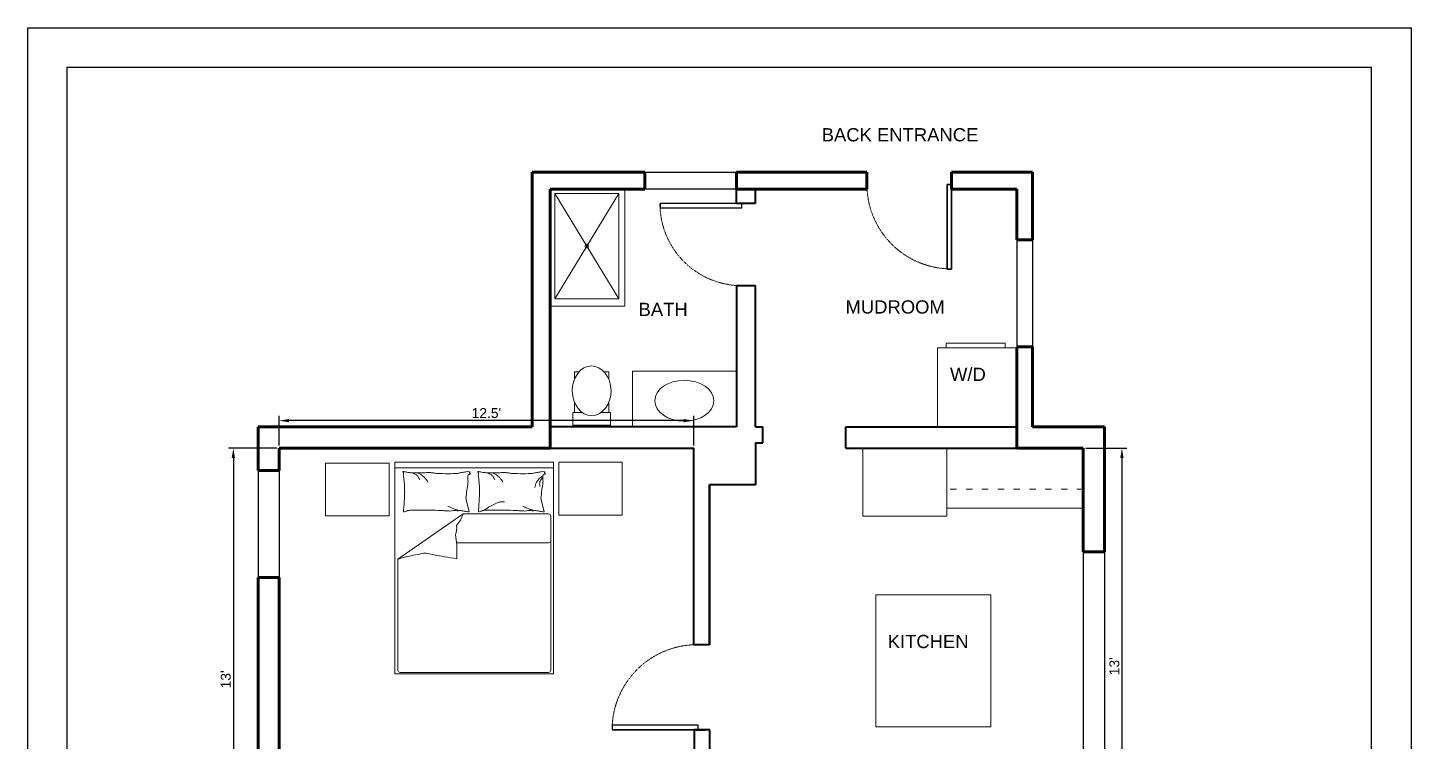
# Model space of a CAD drawing. Header units: millimetres. Extents: x 148 to 2418, y -847 to 707.
# Drawn here: x 148 to 672, y 437 to 707 of the extents above; entities that cross this region are included whole.
import ezdxf

# ---------------------------------------------------------------- set-up
doc = ezdxf.new("R2010")
doc.units = ezdxf.units.MM
doc.linetypes.add('ACAD_ISO03W100', pattern=[30, 12, -18])
for name, color, linetype in [('A-DECK-LITE', 250, 'Continuous'), ('A-DETL-FINE', 250, 'Continuous'), ('A-DETL-LITE', 250, 'Continuous'), ('A-DIMS-CRIT', 250, 'Continuous'), ('A-ROOM-NAME', 250, 'Continuous'), ('A-WALL-EXTR-HEVY', 250, 'Continuous'), ('A-WALL-INTR-MEDM', 250, 'Continuous'), ('Title Blocks', 250, 'Continuous')]:
    doc.layers.add(name, color=color, linetype=linetype)
doc.styles.get("Standard").update_dxf_attribs({"font": 'Arial.ttf'})
doc.dimstyles.new('ISO-25', dxfattribs={"dimtxt": 2.5, "dimasz": 2.5, "dimexe": 1.25, "dimexo": 0.625, "dimtad": 1, "dimtxsty": 'Standard', "dimcen": 2.5, "dimadec": 0, "dimazin": 0, "dimtfac": 1, "dimtmove": 0, "dimatfit": 3, "dimfxl": 1, "dimarcsym": 0})

# ---------------------------------------------------------------- blocks, each defined once
blk = doc.blocks.new('*D8')
at = {"layer": 'A-DIMS-CRIT', "color": 0, "lineweight": -2, "transparency": 16777216}
for p, q in [((242.31, 547.86), (224.01, 547.86)), ((225.89, 544.11), (225.88, 376.38)), ((242.3, 372.62), (224.01, 372.63))]:
    blk.add_line(p, q, dxfattribs=at)
at = {"layer": 'A-DIMS-CRIT', "color": 0, "transparency": 16777216}
for points in [[(225.26, 544.11), (226.51, 544.11), (225.89, 547.86)], [(225.26, 376.38), (226.51, 376.38), (225.88, 372.63)]]:
    blk.add_solid(points, dxfattribs=at)
at = {"layer": 'Defpoints', "color": 0, "transparency": 16777216}
for p in [(243.24, 547.86), (225.88, 372.63), (243.24, 372.62)]:
    blk.add_point(p, dxfattribs=at)
at = {"layer": 'A-DIMS-CRIT', "color": 0, "transparency": 16777216, "insert": (223.03, 460.24), "char_height": 3.75, "attachment_point": 5, "rotation": 89.9979}
blk.add_mtext("13'", dxfattribs=at)
blk = doc.blocks.new('*D9')
at = {"layer": 'A-DIMS-CRIT', "color": 0, "lineweight": -2, "transparency": 16777216}
for p, q in [((243.24, 548.8), (243.24, 560.12)), ((396.58, 558.25), (246.99, 558.25)), ((400.33, 548.8), (400.33, 560.12))]:
    blk.add_line(p, q, dxfattribs=at)
at = {"layer": 'A-DIMS-CRIT', "color": 0, "transparency": 16777216}
for points in [[(246.99, 558.87), (246.99, 557.62), (243.24, 558.25)], [(396.58, 558.87), (396.58, 557.62), (400.33, 558.25)]]:
    blk.add_solid(points, dxfattribs=at)
at = {"layer": 'Defpoints', "color": 0, "transparency": 16777216}
for p in [(243.24, 558.25), (243.24, 547.86), (400.33, 547.86)]:
    blk.add_point(p, dxfattribs=at)
at = {"layer": 'A-DIMS-CRIT', "color": 0, "transparency": 16777216, "insert": (321.79, 561.1), "char_height": 3.75, "attachment_point": 5}
blk.add_mtext("12.5'", dxfattribs=at)
blk = doc.blocks.new('*D18')
at = {"layer": 'A-DIMS-CRIT', "color": 0, "lineweight": -2, "transparency": 16777216}
for p, q in [((548.91, 547.86), (564.47, 547.86)), ((562.6, 544.11), (562.6, 386.29)), ((548.91, 382.54), (564.47, 382.54))]:
    blk.add_line(p, q, dxfattribs=at)
at = {"layer": 'A-DIMS-CRIT', "color": 0, "transparency": 16777216}
for points in [[(561.97, 544.11), (563.22, 544.11), (562.6, 547.86)], [(561.97, 386.29), (563.22, 386.29), (562.6, 382.54)]]:
    blk.add_solid(points, dxfattribs=at)
at = {"layer": 'Defpoints', "color": 0, "transparency": 16777216}
for p in [(547.97, 547.86), (547.97, 382.54), (562.6, 382.54)]:
    blk.add_point(p, dxfattribs=at)
at = {"layer": 'A-DIMS-CRIT', "color": 0, "transparency": 16777216, "insert": (559.74, 465.2), "char_height": 3.75, "attachment_point": 5, "rotation": 90}
blk.add_mtext("13'", dxfattribs=at)

msp = doc.modelspace()

# ---------------------------------------------------------------- linework, layer by layer
at = {"layer": 'A-DECK-LITE', "lineweight": 5}
for p, q in [((465.97, 652.347), (458.74, 652.347)), ((497.97, 652.347), (504.241, 652.347))]:
    msp.add_line(p, q, dxfattribs=at)
at = {"layer": 'A-DETL-FINE', "lineweight": 9}
for p, q in [((374.273, 645.965), (345.89, 645.965)), ((345.89, 645.965), (345.89, 601.646)), ((374.273, 601.646), (374.273, 645.965)), ((347.683, 604.423), (347.683, 644.336)), ((347.683, 644.336), (371.996, 644.336)), ((347.683, 644.336), (371.996, 604.423)), ((371.996, 644.336), (347.683, 604.423)), ((371.996, 644.336), (371.996, 604.423)), ((371.996, 604.423), (347.683, 604.423)), ((345.89, 601.646), (374.273, 601.646)), ((495.998, 585.86), (495.998, 587.557)), ((495.998, 587.557), (518.342, 587.557)), ((518.342, 587.557), (518.342, 585.86)), ((522.72, 585.86), (492.72, 585.86)), ((492.72, 585.86), (492.72, 555.86)), ((518.342, 585.86), (495.998, 585.86)), ((522.72, 555.86), (522.72, 586.2)), ((377.174, 555.86), (377.174, 576.973)), ((377.174, 576.973), (416.523, 576.973)), ((416.523, 576.973), (416.523, 555.86)), ((355.194, 561.342), (358.101, 561.342)), ((365.262, 561.342), (368.109, 561.342)), ((416.523, 555.86), (377.174, 555.86)), ((464.47, 547.86), (464.47, 522.053)), ((496.223, 522.053), (496.223, 547.86)), ((347.174, 542.456), (287.097, 542.456)), ((287.097, 542.456), (287.097, 462.352)), ((347.174, 540.358), (287.097, 540.358)), ((347.174, 462.352), (347.174, 542.456)), ((314.949, 524.901), (314.122, 528.208)), ((315.25, 523.698), (314.949, 524.901)), ((343.356, 524.901), (342.528, 528.208)), ((343.656, 523.698), (343.356, 524.901)), ((496.223, 525.087), (547.97, 525.087)), ((312.991, 522.889), (288.235, 505.771)), ((312.991, 522.889), (345.339, 522.889)), ((346.14, 522.088), (346.14, 463.641)), ((464.47, 522.053), (496.223, 522.053)), ((310.086, 514.974), (310.633, 511.152)), ((345.339, 511.971), (310.515, 511.971)), ((310.633, 511.152), (310.563, 505.94)), ((288.235, 463.641), (288.235, 505.771)), ((469.345, 442.293), (469.345, 492.293)), ((469.345, 492.293), (512.97, 492.293)), ((512.97, 492.293), (469.345, 492.293)), ((469.345, 492.293), (469.345, 442.293)), ((512.97, 442.293), (512.97, 492.293)), ((287.097, 462.352), (347.174, 462.352)), ((345.339, 462.84), (289.036, 462.84)), ((469.345, 442.293), (512.97, 442.293))]:
    msp.add_line(p, q, dxfattribs=at)
at = {"layer": 'A-DETL-FINE', "linetype": 'ACAD_ISO03W100', "lineweight": 9, "ltscale": 0.002}
for q in [(482.797, 547.86), (547.97, 547.86)]:
    msp.add_line((482.797, 547.86), q, dxfattribs=at)
at = {"layer": 'A-DETL-FINE', "linetype": 'ACAD_ISO03W100', "lineweight": 9, "ltscale": 0.2}
msp.add_line((547.97, 532.324), (496.223, 532.324), dxfattribs=at)
at = {"layer": 'A-DETL-FINE', "lineweight": 9}
for points in [[(355.194, 574.089), (355.194, 576.7), (356.84, 576.7)], [(366.411, 576.7), (368.109, 576.7), (368.109, 574.011)], [(368.109, 561.342), (368.819, 561.342), (368.819, 556.524), (354.484, 556.524), (354.484, 561.342), (355.194, 561.342)], [(355.194, 561.342), (355.194, 565.107)], [(368.109, 565.029), (368.109, 561.342)]]:
    msp.add_lwpolyline(points, dxfattribs=at)
for points in [[(260.844, 542.164), (260.844, 522.138), (284.875, 522.138), (284.875, 542.164)], [(349.177, 542.456), (349.177, 522.43), (373.208, 522.43), (373.208, 542.456)]]:
    msp.add_lwpolyline(points, close=True, dxfattribs=at)
msp.add_circle((359.84, 624.379), 0.721, dxfattribs=at)
at = {"layer": 'A-DETL-FINE', "linetype": 'ACAD_ISO03W100', "lineweight": 9, "ltscale": 0.002}
for centre, radius, start, end in [((497.97, 647.727), 32, 179.99579, 270), ((418.629, 640.46), 31.1, 179.83154, 270.00515), ((401.613, 441.167), 32.199, 90, 180)]:
    msp.add_arc(centre, radius, start, end, dxfattribs=at)
at = {"layer": 'A-DETL-FINE', "lineweight": 9}
for centre, radius, start, end in [((290.003, 539.008), 0.137, 291.7883, 340.43603), ((290.073, 538.79), 0.0929, 340.43603, 101.89306), ((290.057, 539.965), 1.006, 274.30254, 291.7883), ((290.32, 538.823), 0.171, 201.9904, 281.89306), ((289.057, 538.008), 1.313, 338.57902, 8.13348), ((280.645, 535.461), 9.854, 8.13348, 12.10946), ((290.936, 538.427), 0.625, 158.57902, 201.9904), ((298.272, 537.917), 7.944, 187.6809, 192.10946), ((291.02, 540.026), 1.157, 239.34875, 274.30254), ((327.012, 538.399), 36.57, 183.36875, 187.6809), ((290.909, 536.722), 2.16, 59.34875, 84.74081), ((290.915, 505.724), 32.874, 84.74081, 88.09211), ((293.552, 542.476), 3.973, 254.06476, 274.21588), ((296.184, 541.724), 3.973, 233.91364, 254.06476), ((294.53, 478.615), 59.848, 88.09211, 90.57574), ((298.301, 540.249), 3.973, 216.17665, 233.91364), ((300.035, 546.761), 9.373, 242.76041, 249.13972), ((299.73, 538.295), 3.973, 198.43965, 216.17665), ((299.45, 503.579), 34.974, 90.57574, 94.80185), ((298.607, 540.413), 3.075, 231.61143, 242.76041), ((308.059, 548.998), 15.686, 226.18849, 231.61143), ((305.324, 542.383), 9.02, 219.03494, 226.18849), ((300.818, 536.811), 1.975, 208.31676, 219.03494), ((299.613, 550.143), 11.603, 267.46141, 274.80185), ((306.664, 538.701), 8.018, 203.00277, 208.31676), ((301.663, 544.587), 6.103, 259.81012, 267.46141), ((299.145, 517.411), 21.199, 79.81012, 83.9133), ((302.896, 496.261), 42.014, 83.9133, 90), ((310.942, 510.932), 27.343, 90, 97.54685), ((313.574, 528.937), 9.702, 97.54685, 105.74398), ((310.509, 550.629), 12.206, 278.43719, 285.74398), ((313.821, 545.335), 6.454, 270, 278.43719), ((315.948, 536.765), 1.369, 94.40021, 153.41948), ((334.428, 537.39), 19.699, 180, 186.23236), ((322.899, 533.877), 8.17, 170.31563, 180), ((315.476, 542.502), 3.621, 258.72762, 270), ((315.946, 538.646), 0.526, 153.41948, 258.72762), ((318.41, 539.008), 0.137, 291.7883, 340.43603), ((318.48, 538.79), 0.0929, 340.43603, 101.89306), ((318.463, 539.965), 1.006, 274.30254, 291.7883), ((318.726, 538.823), 0.171, 201.9904, 281.89306), ((317.464, 538.008), 1.313, 338.57902, 8.13348), ((309.051, 535.461), 9.854, 8.13348, 12.10946), ((319.343, 538.427), 0.625, 158.57902, 201.9904), ((326.679, 537.917), 7.944, 187.6809, 192.10946), ((319.426, 540.026), 1.157, 239.34875, 274.30254), ((355.418, 538.399), 36.57, 183.36875, 187.6809), ((319.315, 536.722), 2.16, 59.34875, 84.74081), ((319.322, 505.724), 32.874, 84.74081, 88.09211), ((321.958, 542.476), 3.973, 254.06476, 274.21588), ((324.591, 541.724), 3.973, 233.91364, 254.06476), ((322.936, 478.615), 59.848, 88.09211, 90.57574), ((326.707, 540.249), 3.973, 216.17665, 233.91364), ((328.441, 546.761), 9.373, 242.76041, 249.13972), ((328.136, 538.295), 3.973, 198.43965, 216.17665), ((327.856, 503.579), 34.974, 90.57574, 94.80185), ((327.013, 540.413), 3.075, 231.61143, 242.76041), ((336.465, 548.998), 15.686, 226.18849, 231.61143), ((333.73, 542.383), 9.02, 219.03494, 226.18849), ((329.225, 536.811), 1.975, 208.31676, 219.03494), ((328.019, 550.143), 11.603, 267.46141, 274.80185), ((335.071, 538.701), 8.018, 203.00277, 208.31676), ((330.07, 544.587), 6.103, 259.81012, 267.46141), ((327.552, 517.411), 21.199, 79.81012, 83.9133), ((331.302, 496.261), 42.014, 83.9133, 90), ((339.348, 510.932), 27.343, 90, 97.54685), ((341.981, 528.937), 9.702, 97.54685, 105.74398), ((335.349, 536.566), 5.605, 332.60117, 343.48502), ((338.915, 550.629), 12.206, 278.43719, 285.74398), ((336.767, 538.943), 5.605, 314.90238, 332.60117), ((339.181, 541.348), 5.605, 297.20359, 314.90238), ((339.752, 534.973), 2.249, 341.2201, 0), ((334.358, 538.032), 8.233, 338.18508, 341.2201), ((336.684, 537.973), 6.052, 334.64488, 338.18508), ((342.227, 545.335), 6.454, 270, 278.43719), ((340.723, 537.119), 2.107, 318.55709, 334.64488), ((340.499, 539.118), 3.599, 306.26407, 318.55709), ((344.354, 536.765), 1.369, 94.40021, 153.41948), ((362.835, 537.39), 19.699, 180, 186.23236), ((351.306, 533.877), 8.17, 170.31563, 180), ((343.882, 542.502), 3.621, 258.72762, 270), ((344.352, 538.646), 0.526, 153.41948, 258.72762), ((835.859, 496.397), 546.13, 176.49514, 176.94504), ((345.409, 528.225), 54.68, 176.94504, 178.36691), ((317.944, 532.737), 27.184, 178.36691, 183.36875), ((287.915, 532.667), 26.385, 351.99495, 357.33512), ((301.858, 534.124), 12.701, 347.80162, 351.99495), ((349.259, 526.412), 35.327, 167.80162, 170.31563), ((864.266, 496.397), 546.13, 176.49514, 176.94504), ((373.815, 528.225), 54.68, 176.94504, 178.36691), ((346.35, 532.737), 27.184, 178.36691, 183.36875), ((334.748, 534.537), 5.605, 343.48502, 354.36887), ((338.336, 533.319), 3.666, 0, 14.68511), ((316.322, 532.667), 26.385, 351.99495, 357.33512), ((330.264, 534.124), 12.701, 347.80162, 351.99495), ((377.665, 526.412), 35.327, 167.80162, 170.31563), ((303.174, 523.269), 12.864, 170.00164, 176.49514), ((292.638, 570.905), 46.621, 270.28654, 273.57397), ((299.423, 753.379), 229.037, 269.02962, 270.28654), ((306.7, 658.867), 134.662, 267.39037, 269.02962), ((295.413, 498.668), 29.585, 64.68893, 66.51559), ((297.143, 497.917), 29.585, 66.51559, 68.34226), ((299.092, 497.151), 29.585, 68.34226, 70.57202), ((301.263, 496.385), 29.585, 70.57202, 72.80178), ((311.413, 528.334), 2.712, 357.33512, 14.04519), ((331.58, 523.269), 12.864, 170.00164, 176.49514), ((305.194, 548.936), 29.183, 302.13498, 305.82629), ((321.045, 570.905), 46.621, 270.28654, 273.57397), ((316.689, 536.481), 12.522, 296.49848, 302.13498), ((299.718, 578.15), 57.366, 294.32653, 296.49848), ((327.83, 753.379), 229.037, 269.02962, 270.28654), ((318.149, 545.797), 20.292, 290.67428, 294.32653), ((326.343, 529.622), 2.322, 274.08277, 290.67428), ((327.838, 538.325), 10.896, 266.4448, 274.08277), ((335.107, 658.867), 134.662, 267.39037, 269.02962), ((323.819, 498.668), 29.585, 64.68893, 66.51559), ((325.549, 497.917), 29.585, 66.51559, 68.34226), ((327.498, 497.151), 29.585, 68.34226, 70.57202), ((329.669, 496.385), 29.585, 70.57202, 72.80178), ((339.819, 528.334), 2.712, 357.33512, 14.04519), ((289.593, 523.833), 0.774, 350.00164, 16.69777), ((290.362, 523.646), 0.0529, 16.69777, 97.12039), ((291.391, 520.297), 3.504, 97.12039, 106.22115), ((292.365, 521.042), 3.073, 106.22115, 117.28412), ((291.103, 525.761), 1.814, 282.86904, 297.28412), ((291.57, 529.981), 5.843, 273.57397, 282.86904), ((308.342, 572.788), 48.721, 265.38242, 267.39037), ((303.425, 467.918), 56.263, 85.38242, 87.25094), ((309.801, 514.972), 9.214, 87.25094, 101.55856), ((310.898, 529.982), 5.844, 263.56595, 281.55856), ((298.888, 528.064), 15.022, 320.35546, 339.85116), ((313.502, 528.834), 4.796, 252.61359, 263.56595), ((311.448, 514.995), 9.199, 72.61359, 80.5159), ((313.425, 512.957), 10.844, 80.5159, 85.91706), ((315.248, 523.662), 0.0367, 85.91706, 194.04494), ((317.999, 523.833), 0.774, 350.00164, 16.69777), ((318.768, 523.646), 0.0529, 16.69777, 97.12039), ((319.797, 520.297), 3.504, 97.12039, 106.22115), ((320.772, 521.042), 3.073, 106.22115, 117.28412), ((319.509, 525.761), 1.814, 282.86904, 297.28412), ((319.977, 529.981), 5.843, 273.57397, 282.86904), ((336.748, 572.788), 48.721, 265.38242, 267.39037), ((331.831, 467.918), 56.263, 85.38242, 87.25094), ((338.207, 514.972), 9.214, 87.25094, 101.55856), ((339.304, 529.982), 5.844, 263.56595, 281.55856), ((341.908, 528.834), 4.796, 252.61359, 263.56595), ((339.855, 514.995), 9.199, 72.61359, 80.5159), ((341.831, 512.957), 10.844, 80.5159, 85.91706), ((343.654, 523.662), 0.0367, 85.91706, 194.04494), ((345.339, 522.088), 0.801, 0, 90), ((303.314, 517.459), 7.214, 339.85116, 8.13558), ((345.339, 512.772), 0.801, 270, 0), ((268.055, 576.448), 73.501, 285.93519, 287.73639), ((284.557, 532.103), 26.33, 282.92554, 285.93519), ((261.484, 666.733), 162.793, 280.72756, 282.92554), ((298.211, 510.372), 2.328, 262.26962, 280.72756), ((300.419, 515.655), 7.776, 256.8096, 262.26962), ((278.984, 409.272), 100.762, 76.8096, 78.32586), ((284.878, 405.143), 103.653, 78.32586, 80.50498), ((285.588, 356.615), 151.399, 80.50498, 82.308), ((289.036, 463.641), 0.801, 180, 270), ((345.339, 463.641), 0.801, 270, 0)]:
    msp.add_arc(centre, radius, start, end, dxfattribs=at)
for centre, major_axis, ratio in [((361.651, 569.559), (-0.088, 9.409), 0.780876), ((396.768, 565.795), (-11.201, 0), 0.6920551)]:
    msp.add_ellipse(centre, major_axis=major_axis, ratio=ratio, dxfattribs=at)
at = {"layer": 'A-DETL-LITE', "lineweight": 25}
for p, q in [((381.773, 652.347), (416.523, 652.347)), ((416.523, 645.962), (381.773, 645.962)), ((418.629, 640.46), (387.571, 640.46)), ((387.571, 640.46), (387.571, 638.848)), ((420.122, 640.46), (389.022, 640.551)), ((418.629, 638.848), (418.629, 640.46)), ((387.571, 638.848), (418.629, 638.848)), ((522.72, 626.7), (522.72, 585.86)), ((528.693, 626.7), (528.693, 586.2)), ((235.237, 539.387), (235.237, 498.887)), ((243.243, 539.387), (243.243, 498.887)), ((547.97, 508.543), (547.97, 428.418)), ((555.97, 508.543), (555.97, 428.418)), ((401.975, 442.849), (369.414, 442.849)), ((369.414, 442.849), (369.414, 441.167)), ((401.748, 441.167), (369.414, 441.167)), ((401.613, 441.167), (369.414, 441.167)), ((369.414, 441.167), (369.414, 441.167)), ((369.414, 441.167), (401.613, 441.167)), ((401.748, 441.167), (369.414, 441.167)), ((369.414, 441.167), (369.414, 441.167)), ((369.414, 441.167), (401.748, 441.167)), ((369.414, 441.167), (401.975, 441.167)), ((401.613, 441.167), (401.613, 441.167)), ((401.748, 441.167), (401.748, 441.167)), ((401.975, 441.167), (401.975, 442.849))]:
    msp.add_line(p, q, dxfattribs=at)
at = {"layer": 'A-WALL-EXTR-HEVY', "lineweight": 60}
for p, q in [((381.773, 652.347), (339.059, 652.347)), ((339.059, 652.347), (339.059, 555.86)), ((381.773, 652.347), (339.059, 652.347)), ((339.059, 652.347), (339.059, 555.86)), ((381.773, 645.962), (381.773, 652.347)), ((381.773, 645.962), (381.773, 652.347)), ((465.97, 652.347), (416.523, 652.347)), ((416.523, 645.962), (416.523, 652.347)), ((465.97, 652.347), (416.523, 652.347)), ((416.523, 645.962), (416.523, 652.347)), ((465.97, 645.95), (465.97, 652.347)), ((465.97, 645.95), (465.97, 652.347)), ((497.97, 645.95), (497.97, 652.347)), ((497.97, 652.347), (528.693, 652.347)), ((497.97, 645.95), (497.97, 652.347)), ((497.97, 652.347), (528.693, 652.347)), ((528.693, 652.347), (528.693, 626.7)), ((528.693, 652.347), (528.693, 626.7)), ((345.89, 547.86), (345.89, 645.978)), ((381.773, 645.962), (345.89, 645.978)), ((345.89, 547.86), (345.89, 645.978)), ((381.773, 645.962), (345.89, 645.978)), ((345.89, 645.596), (345.89, 635.957)), ((345.89, 645.596), (345.89, 635.957)), ((416.523, 645.962), (465.97, 645.95)), ((416.523, 645.962), (465.97, 645.95)), ((522.72, 645.95), (497.97, 645.95)), ((522.72, 645.95), (497.97, 645.95)), ((522.72, 645.95), (522.72, 626.7)), ((522.72, 645.95), (522.72, 626.7)), ((522.72, 645.95), (522.72, 626.7)), ((522.72, 645.95), (522.72, 626.7)), ((522.72, 626.7), (528.693, 626.7)), ((522.72, 626.7), (528.693, 626.7)), ((522.72, 586.2), (528.693, 586.2)), ((522.72, 586.2), (528.693, 586.2)), ((522.72, 585.86), (522.72, 547.86)), ((522.72, 585.86), (522.72, 547.86)), ((528.693, 586.2), (528.693, 555.86)), ((528.693, 586.2), (528.693, 555.86)), ((235.237, 555.86), (235.237, 539.387)), ((235.237, 555.86), (339.059, 555.86)), ((528.693, 555.86), (555.97, 555.86)), ((555.97, 555.86), (555.97, 508.543)), ((345.89, 547.86), (243.243, 547.86)), ((243.243, 547.86), (243.243, 539.387)), ((547.97, 547.86), (522.72, 547.86)), ((547.97, 547.86), (522.72, 547.86)), ((547.97, 508.543), (547.97, 547.86)), ((547.97, 508.543), (547.97, 547.86)), ((547.97, 547.86), (547.97, 508.543)), ((547.97, 508.543), (547.97, 547.86)), ((547.97, 508.543), (547.97, 547.86)), ((547.97, 547.86), (547.97, 508.543)), ((243.243, 539.387), (235.237, 539.387)), ((547.97, 508.543), (555.97, 508.543)), ((547.97, 508.543), (555.97, 508.543)), ((547.97, 508.543), (555.97, 508.543)), ((547.97, 508.543), (555.97, 508.543)), ((235.237, 498.887), (235.237, 422.499)), ((235.237, 498.887), (235.237, 422.499)), ((243.243, 498.887), (235.237, 498.887)), ((243.243, 498.887), (243.237, 422.499))]:
    msp.add_line(p, q, dxfattribs=at)
at = {"layer": 'A-WALL-INTR-MEDM', "lineweight": 35}
for p, q in [((416.523, 640.46), (416.523, 645.962)), ((423.72, 640.585), (423.72, 645.96)), ((423.72, 640.46), (416.523, 640.46)), ((423.726, 609.36), (416.523, 609.36)), ((416.523, 609.36), (416.523, 555.86)), ((423.726, 555.86), (423.726, 609.36)), ((416.523, 555.86), (345.89, 555.86)), ((423.726, 555.86), (426.476, 555.86)), ((423.726, 555.86), (426.476, 555.86)), ((426.476, 549.887), (426.476, 555.86)), ((457.97, 547.86), (457.97, 555.86)), ((457.97, 555.86), (522.72, 555.86)), ((345.582, 547.86), (400.332, 547.86)), ((400.332, 473.367), (400.332, 547.86)), ((423.726, 549.887), (426.476, 549.887)), ((423.726, 549.887), (423.726, 533.887)), ((457.97, 547.86), (524.079, 547.86)), ((423.726, 533.887), (406.305, 533.887)), ((406.305, 533.887), (406.305, 473.341)), ((406.305, 473.367), (406.305, 533.887)), ((406.305, 473.341), (400.332, 473.341)), ((400.467, 441.167), (400.467, 372.624)), ((406.439, 441.167), (400.467, 441.167)), ((400.467, 441.167), (400.467, 441.167)), ((401.089, 441.167), (404.697, 441.167)), ((406.439, 400.667), (406.439, 441.167))]:
    msp.add_line(p, q, dxfattribs=at)
at = {"layer": 'A-WALL-INTR-MEDM', "lineweight": 30}
for p, q in [((497.97, 647.727), (496.37, 647.727)), ((496.37, 647.727), (496.37, 615.692)), ((497.97, 647.727), (497.97, 615.727)), ((497.97, 615.692), (497.97, 647.727)), ((496.37, 615.692), (497.97, 615.692))]:
    msp.add_line(p, q, dxfattribs=at)
at = {"layer": 'Title Blocks'}
for p, q in [((162.949, 52.468), (162.949, 692.113)), ((162.949, 692.113), (657.219, 692.113)), ((657.219, 52.468), (657.219, 692.113))]:
    msp.add_line(p, q, dxfattribs=at)
msp.add_lwpolyline([(147.949, 707.113), (672.26, 707.113), (672.26, 37.469), (147.949, 37.469)], close=True, dxfattribs=at)

# ---------------------------------------------------------------- texts
at = {"layer": 'A-ROOM-NAME'}
for s, p in [('BACK ENTRANCE', (448.823, 664.054)), ('MUDROOM', (457.844, 598.825)), ('BATH', (379.43, 597.898)), ('W/D', (497.449, 573.291)), ('KITCHEN', (473.833, 472.087))]:
    msp.add_text(s, height=5, dxfattribs=at).set_placement(p)

# ---------------------------------------------------------------- dimensions: what is measured, and where the dimension line sits
at = {"layer": 'A-DIMS-CRIT'}
dim = msp.add_linear_dim(base=(243.243, 558.248), p1=(400.332, 547.86), p2=(243.243, 547.86), text="12.5'", dimstyle='ISO-25', override={"dimscale": 1.5}, dxfattribs=at)
dim.commit()
dim.dimension.update_dxf_attribs({"geometry": '*D9', "text_midpoint": (321.788, 561.1)})
dim = msp.add_aligned_dim(p1=(243.243, 547.86), p2=(243.237, 372.624), distance=-17.357, text="13'", dimstyle='ISO-25', override={"dimscale": 1.5}, dxfattribs=at)
dim.commit()
dim.dimension.update_dxf_attribs({"geometry": '*D8', "text_midpoint": (223.03, 460.243)})
dim = msp.add_linear_dim(base=(562.598, 382.543), p1=(547.97, 547.86), p2=(547.97, 382.543), angle=90, text="13'", dimstyle='ISO-25', override={"dimscale": 1.5}, dxfattribs=at)
dim.commit()
dim.dimension.update_dxf_attribs({"geometry": '*D18', "text_midpoint": (562.598, 465.201), "dimtype": 160})

doc.saveas('drawing.dxf')
